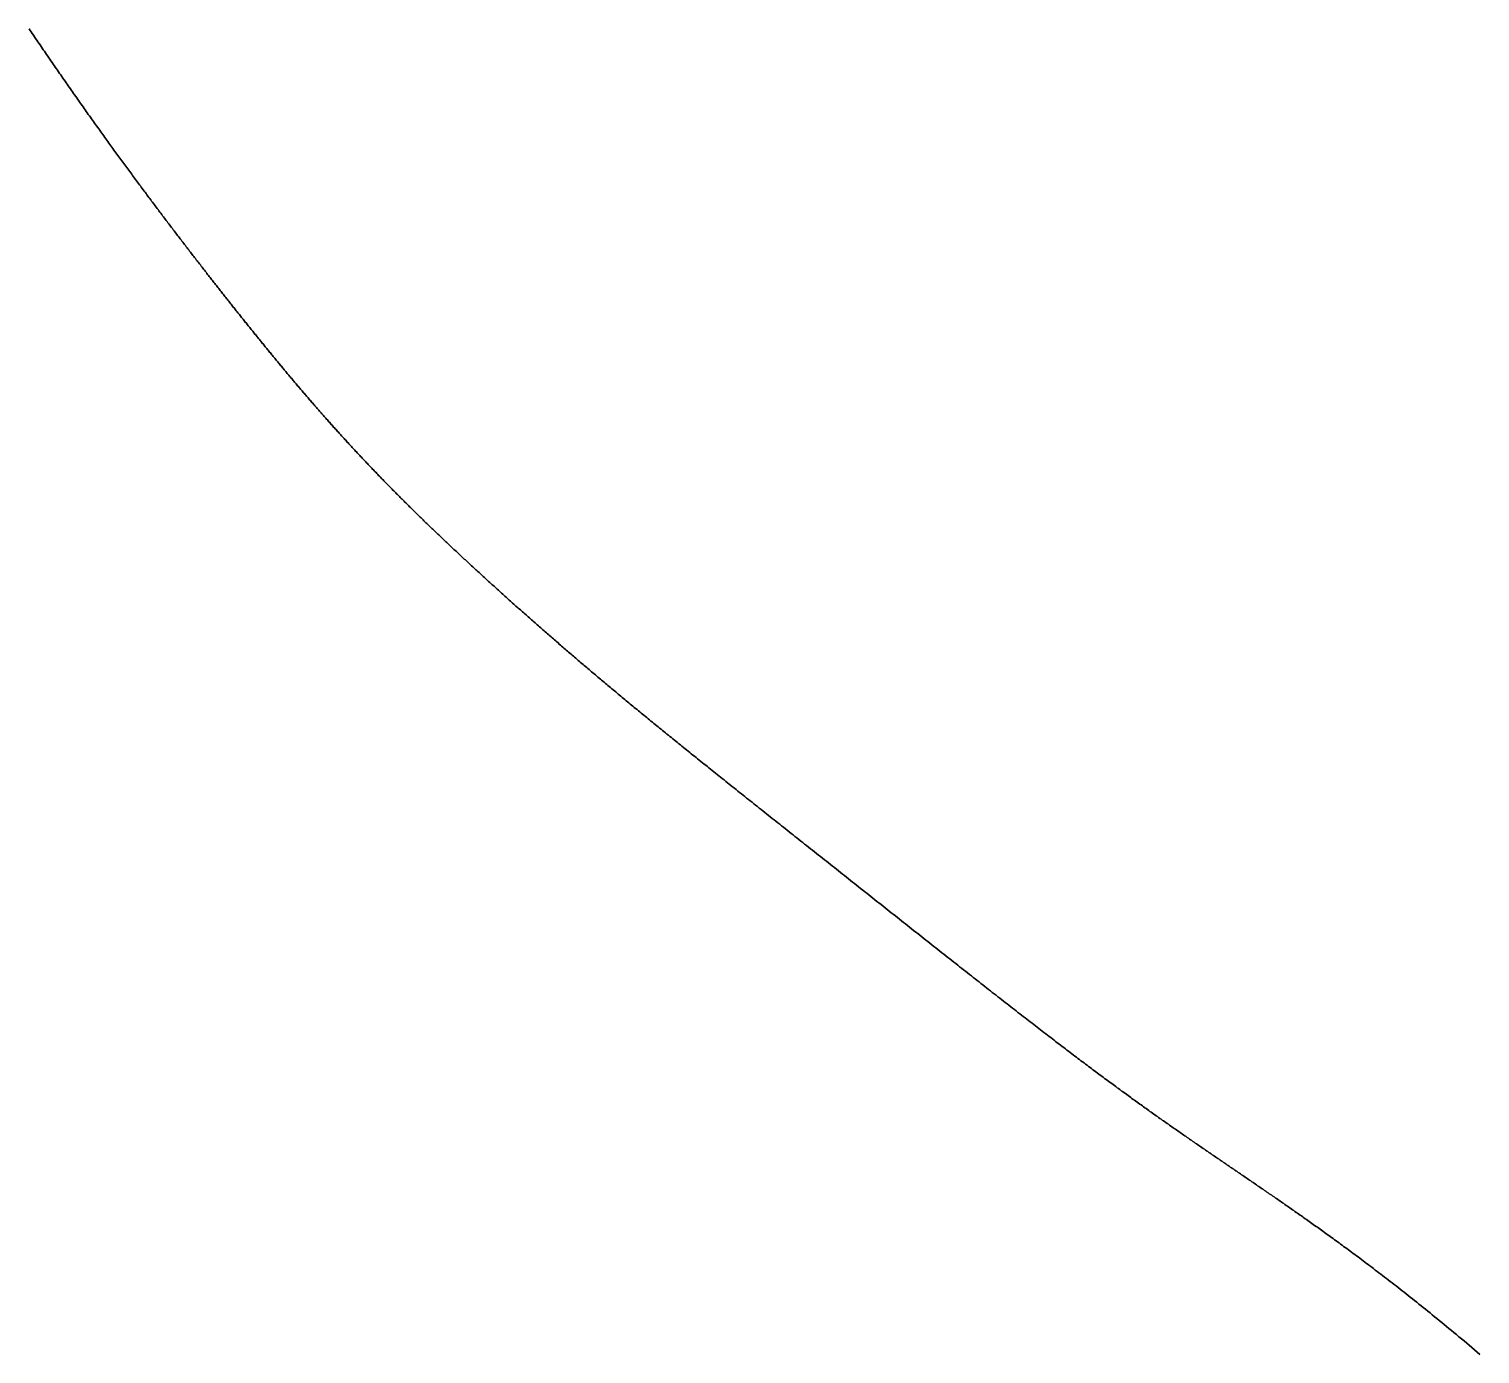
# Model space of a CAD drawing. Header units: inches. Extents: x 130170 to 284068, y 377793 to 804530.
# Drawn here: x 259874.8 to 259932.4, y 742719 to 742771.6 of the extents above; entities that cross this region are included whole.
import ezdxf

# ---------------------------------------------------------------- set-up
doc = ezdxf.new("R2010")
doc.units = ezdxf.units.IN
doc.header["$MEASUREMENT"] = 0
doc.layers.add('muni_il', color=7, linetype='Continuous')

msp = doc.modelspace()

# ---------------------------------------------------------------- linework, layer by layer
at = {"layer": 'muni_il'}
for points in [[(259932.375, 742718.992), (259932.268, 742719.083), (259932.161, 742719.173), (259932.056, 742719.262), (259931.951, 742719.351), (259931.847, 742719.438), (259931.744, 742719.524), (259931.642, 742719.609), (259931.541, 742719.693), (259931.44, 742719.776), (259931.341, 742719.859), (259931.242, 742719.94), (259931.145, 742720.021), (259931.048, 742720.1), (259930.952, 742720.179), (259930.857, 742720.257), (259930.762, 742720.334), (259930.669, 742720.41), (259930.576, 742720.485), (259930.484, 742720.56), (259930.393, 742720.633), (259930.303, 742720.706), (259930.214, 742720.778), (259930.125, 742720.849), (259930.037, 742720.92), (259929.951, 742720.989), (259929.864, 742721.058), (259929.779, 742721.126), (259929.694, 742721.193), (259929.611, 742721.259), (259929.527, 742721.325), (259929.445, 742721.39), (259929.363, 742721.454), (259929.282, 742721.518), (259929.202, 742721.581), (259929.123, 742721.643), (259929.044, 742721.704), (259928.966, 742721.765), (259928.889, 742721.825), (259928.812, 742721.885), (259928.736, 742721.943), (259928.66, 742722.001), (259928.586, 742722.059), (259928.512, 742722.116), (259928.438, 742722.172), (259928.365, 742722.228), (259928.293, 742722.283), (259928.221, 742722.338), (259928.15, 742722.392), (259928.08, 742722.445), (259928.01, 742722.498), (259927.941, 742722.55), (259927.872, 742722.602), (259927.804, 742722.654), (259927.737, 742722.704), (259927.67, 742722.755), (259927.603, 742722.804), (259927.537, 742722.854), (259927.472, 742722.902), (259927.407, 742722.951), (259927.342, 742722.999), (259927.278, 742723.046), (259927.215, 742723.093), (259927.152, 742723.14), (259927.089, 742723.186), (259927.027, 742723.232), (259926.966, 742723.277), (259926.904, 742723.322), (259926.844, 742723.366), (259926.783, 742723.41), (259926.723, 742723.454), (259926.664, 742723.498), (259926.605, 742723.541), (259926.546, 742723.583), (259926.488, 742723.626), (259926.43, 742723.668), (259926.372, 742723.709), (259926.315, 742723.751), (259926.258, 742723.792), (259926.202, 742723.832), (259926.145, 742723.873), (259926.09, 742723.913), (259926.034, 742723.953), (259925.979, 742723.992), (259925.924, 742724.031), (259925.87, 742724.07), (259925.815, 742724.109), (259925.761, 742724.147), (259925.708, 742724.185), (259925.654, 742724.223), (259925.601, 742724.261), (259925.549, 742724.298), (259925.496, 742724.336), (259925.444, 742724.373), (259925.392, 742724.409), (259925.34, 742724.446), (259925.288, 742724.482), (259925.237, 742724.518), (259925.186, 742724.554), (259925.135, 742724.59), (259925.084, 742724.625), (259925.034, 742724.661), (259924.984, 742724.696), (259924.934, 742724.731), (259924.884, 742724.765), (259924.835, 742724.8), (259924.785, 742724.835), (259924.736, 742724.869), (259924.687, 742724.903), (259924.638, 742724.937), (259924.589, 742724.971), (259924.541, 742725.004), (259924.493, 742725.038), (259924.444, 742725.071), (259924.396, 742725.104), (259924.349, 742725.138), (259924.301, 742725.171), (259924.253, 742725.204), (259924.206, 742725.236), (259924.158, 742725.269), (259924.111, 742725.302), (259924.064, 742725.334), (259924.017, 742725.366), (259923.97, 742725.398), (259923.924, 742725.431), (259923.877, 742725.463), (259923.831, 742725.495), (259923.784, 742725.526), (259923.738, 742725.558), (259923.692, 742725.59), (259923.646, 742725.621), (259923.6, 742725.653), (259923.554, 742725.684), (259923.508, 742725.716), (259923.462, 742725.747), (259923.417, 742725.778), (259923.371, 742725.81), (259923.326, 742725.841), (259923.28, 742725.872), (259923.235, 742725.903), (259923.189, 742725.934), (259923.144, 742725.965), (259923.099, 742725.996), (259923.054, 742726.026), (259923.009, 742726.057), (259922.964, 742726.088), (259922.919, 742726.119), (259922.874, 742726.149), (259922.829, 742726.18), (259922.784, 742726.211), (259922.739, 742726.241), (259922.694, 742726.272), (259922.649, 742726.302), (259922.605, 742726.333), (259922.56, 742726.363), (259922.515, 742726.394), (259922.47, 742726.424), (259922.426, 742726.455), (259922.381, 742726.485), (259922.336, 742726.516), (259922.292, 742726.546), (259922.247, 742726.577), (259922.202, 742726.607), (259922.158, 742726.638), (259922.113, 742726.668), (259922.068, 742726.699), (259922.024, 742726.729), (259921.979, 742726.76), (259921.934, 742726.79), (259921.889, 742726.821), (259921.845, 742726.851), (259921.8, 742726.882), (259921.755, 742726.913), (259921.71, 742726.943), (259921.665, 742726.974), (259921.621, 742727.004), (259921.576, 742727.035), (259921.531, 742727.066), (259921.486, 742727.097), (259921.441, 742727.128), (259921.395, 742727.159), (259921.35, 742727.19), (259921.305, 742727.221), (259921.26, 742727.252), (259921.215, 742727.283), (259921.169, 742727.314), (259921.124, 742727.345), (259921.078, 742727.376), (259921.033, 742727.408), (259920.988, 742727.439), (259920.942, 742727.471), (259920.896, 742727.502), (259920.85, 742727.534), (259920.804, 742727.566), (259920.759, 742727.597), (259920.712, 742727.629), (259920.666, 742727.661), (259920.62, 742727.693), (259920.574, 742727.725), (259920.527, 742727.757), (259920.481, 742727.79), (259920.434, 742727.822), (259920.388, 742727.854), (259920.341, 742727.887), (259920.294, 742727.92), (259920.247, 742727.952), (259920.2, 742727.985), (259920.153, 742728.018), (259920.105, 742728.051), (259920.058, 742728.084), (259920.011, 742728.118), (259919.963, 742728.151), (259919.915, 742728.185), (259919.867, 742728.218), (259919.819, 742728.252), (259919.771, 742728.286), (259919.723, 742728.32), (259919.674, 742728.354), (259919.626, 742728.389), (259919.577, 742728.423), (259919.528, 742728.458), (259919.479, 742728.493), (259919.43, 742728.527), (259919.38, 742728.562), (259919.331, 742728.598), (259919.281, 742728.633), (259919.231, 742728.668), (259919.182, 742728.704), (259919.131, 742728.74), (259919.081, 742728.776), (259919.031, 742728.812), (259918.98, 742728.848), (259918.929, 742728.885), (259918.878, 742728.921), (259918.827, 742728.958), (259918.776, 742728.995), (259918.724, 742729.032), (259918.672, 742729.07), (259918.62, 742729.107), (259918.568, 742729.145), (259918.516, 742729.183), (259918.463, 742729.221), (259918.411, 742729.259), (259918.358, 742729.298), (259918.305, 742729.336), (259918.251, 742729.375), (259918.198, 742729.414), (259918.144, 742729.453), (259918.09, 742729.493), (259918.036, 742729.533), (259917.981, 742729.572), (259917.927, 742729.613), (259917.872, 742729.653), (259917.817, 742729.693), (259917.762, 742729.734), (259917.706, 742729.775), (259917.65, 742729.816), (259917.594, 742729.858), (259917.538, 742729.899), (259917.482, 742729.941), (259917.425, 742729.983), (259917.368, 742730.025), (259917.311, 742730.068), (259917.253, 742730.111), (259917.196, 742730.154), (259917.138, 742730.197), (259917.079, 742730.24), (259917.021, 742730.284), (259916.962, 742730.328), (259916.903, 742730.372), (259916.844, 742730.416), (259916.785, 742730.461), (259916.725, 742730.506), (259916.665, 742730.551), (259916.605, 742730.596), (259916.544, 742730.642), (259916.483, 742730.688), (259916.422, 742730.734), (259916.361, 742730.78), (259916.299, 742730.827), (259916.238, 742730.874), (259916.175, 742730.921), (259916.113, 742730.968), (259916.05, 742731.016), (259915.987, 742731.064), (259915.924, 742731.112), (259915.861, 742731.16), (259915.797, 742731.209), (259915.733, 742731.258), (259915.669, 742731.307), (259915.604, 742731.356), (259915.539, 742731.406), (259915.474, 742731.456), (259915.409, 742731.506), (259915.343, 742731.556), (259915.277, 742731.607), (259915.211, 742731.658), (259915.144, 742731.709), (259915.077, 742731.76), (259915.01, 742731.812), (259914.943, 742731.864), (259914.876, 742731.916), (259914.808, 742731.968), (259914.74, 742732.021), (259914.671, 742732.074), (259914.602, 742732.127), (259914.533, 742732.18), (259914.464, 742732.234), (259914.395, 742732.288), (259914.325, 742732.342), (259914.255, 742732.396), (259914.185, 742732.451), (259914.114, 742732.505), (259914.043, 742732.56), (259913.972, 742732.616), (259913.901, 742732.671), (259913.829, 742732.727), (259913.757, 742732.783), (259913.686, 742732.839), (259913.613, 742732.895), (259913.541, 742732.952), (259913.468, 742733.009), (259913.395, 742733.066), (259913.321, 742733.123), (259913.248, 742733.181), (259913.174, 742733.238), (259913.1, 742733.296), (259913.026, 742733.354), (259912.951, 742733.413), (259912.877, 742733.471), (259912.802, 742733.53), (259912.727, 742733.589), (259912.651, 742733.648), (259912.576, 742733.707), (259912.5, 742733.766), (259912.424, 742733.826), (259912.348, 742733.886), (259912.271, 742733.946), (259912.195, 742734.006), (259912.118, 742734.067), (259912.041, 742734.127), (259911.964, 742734.188), (259911.886, 742734.249), (259911.809, 742734.309), (259911.731, 742734.371), (259911.654, 742734.432), (259911.576, 742734.493), (259911.497, 742734.555), (259911.419, 742734.617), (259911.34, 742734.679), (259911.262, 742734.74), (259911.183, 742734.803), (259911.104, 742734.865), (259911.025, 742734.927), (259910.946, 742734.99), (259910.866, 742735.052), (259910.787, 742735.115), (259910.707, 742735.178), (259910.628, 742735.241), (259910.548, 742735.304), (259910.468, 742735.367), (259910.388, 742735.43), (259910.308, 742735.493), (259910.228, 742735.557), (259910.147, 742735.62), (259910.067, 742735.684), (259909.986, 742735.747), (259909.906, 742735.811), (259909.825, 742735.875), (259909.745, 742735.938), (259909.664, 742736.002), (259909.583, 742736.066), (259909.502, 742736.13), (259909.421, 742736.194), (259909.34, 742736.258), (259909.26, 742736.322), (259909.179, 742736.386), (259909.098, 742736.45), (259909.016, 742736.514), (259908.936, 742736.578), (259908.854, 742736.642), (259908.773, 742736.707), (259908.692, 742736.771), (259908.611, 742736.835), (259908.53, 742736.899), (259908.449, 742736.963), (259908.368, 742737.027), (259908.287, 742737.091), (259908.206, 742737.155), (259908.125, 742737.219), (259908.044, 742737.283), (259907.964, 742737.348), (259907.883, 742737.411), (259907.802, 742737.475), (259907.721, 742737.539), (259907.641, 742737.603), (259907.56, 742737.667), (259907.48, 742737.731), (259907.399, 742737.794), (259907.319, 742737.858), (259907.239, 742737.921), (259907.159, 742737.985), (259907.079, 742738.048), (259906.999, 742738.112), (259906.919, 742738.175), (259906.839, 742738.238), (259906.759, 742738.301), (259906.68, 742738.364), (259906.6, 742738.427), (259906.521, 742738.49), (259906.442, 742738.553), (259906.363, 742738.615), (259906.284, 742738.678), (259906.205, 742738.74), (259906.127, 742738.802), (259906.048, 742738.865), (259905.97, 742738.927), (259905.892, 742738.989), (259905.814, 742739.05), (259905.736, 742739.112), (259905.659, 742739.174), (259905.581, 742739.235), (259905.504, 742739.296), (259905.427, 742739.357), (259905.35, 742739.418), (259905.273, 742739.479), (259905.196, 742739.54), (259905.12, 742739.601), (259905.044, 742739.661), (259904.968, 742739.721), (259904.892, 742739.782), (259904.817, 742739.841), (259904.741, 742739.901), (259904.666, 742739.961), (259904.591, 742740.021), (259904.516, 742740.08), (259904.442, 742740.139), (259904.367, 742740.198), (259904.293, 742740.257), (259904.219, 742740.316), (259904.146, 742740.374), (259904.072, 742740.433), (259903.999, 742740.491), (259903.926, 742740.549), (259903.853, 742740.606), (259903.781, 742740.664), (259903.708, 742740.722), (259903.636, 742740.779), (259903.565, 742740.836), (259903.493, 742740.893), (259903.422, 742740.95), (259903.351, 742741.006), (259903.28, 742741.063), (259903.209, 742741.119), (259903.139, 742741.175), (259903.069, 742741.231), (259902.999, 742741.286), (259902.929, 742741.342), (259902.86, 742741.397), (259902.791, 742741.452), (259902.722, 742741.507), (259902.653, 742741.562), (259902.585, 742741.617), (259902.517, 742741.671), (259902.449, 742741.725), (259902.382, 742741.779), (259902.314, 742741.833), (259902.247, 742741.887), (259902.18, 742741.94), (259902.114, 742741.993), (259902.048, 742742.046), (259901.981, 742742.099), (259901.916, 742742.152), (259901.85, 742742.204), (259901.785, 742742.257), (259901.72, 742742.309), (259901.655, 742742.361), (259901.59, 742742.413), (259901.526, 742742.464), (259901.462, 742742.516), (259901.398, 742742.567), (259901.335, 742742.618), (259901.271, 742742.669), (259901.208, 742742.72), (259901.146, 742742.77), (259901.083, 742742.82), (259901.021, 742742.871), (259900.959, 742742.921), (259900.897, 742742.97), (259900.835, 742743.02), (259900.774, 742743.069), (259900.713, 742743.119), (259900.652, 742743.168), (259900.592, 742743.217), (259900.531, 742743.266), (259900.471, 742743.314), (259900.411, 742743.363), (259900.351, 742743.411), (259900.292, 742743.459), (259900.233, 742743.507), (259900.174, 742743.555), (259900.115, 742743.603), (259900.056, 742743.65), (259899.998, 742743.698), (259899.94, 742743.745), (259899.882, 742743.792), (259899.825, 742743.839), (259899.767, 742743.886), (259899.71, 742743.932), (259899.653, 742743.979), (259899.596, 742744.025), (259899.54, 742744.072), (259899.483, 742744.118), (259899.427, 742744.164), (259899.371, 742744.209), (259899.315, 742744.255), (259899.26, 742744.3), (259899.204, 742744.346), (259899.149, 742744.391), (259899.094, 742744.436), (259899.04, 742744.481), (259898.985, 742744.526), (259898.931, 742744.571), (259898.876, 742744.615), (259898.822, 742744.66), (259898.768, 742744.704), (259898.715, 742744.749), (259898.661, 742744.793), (259898.608, 742744.837), (259898.555, 742744.881), (259898.502, 742744.925), (259898.449, 742744.969), (259898.396, 742745.012), (259898.344, 742745.056), (259898.292, 742745.099), (259898.24, 742745.142), (259898.188, 742745.186), (259898.136, 742745.229), (259898.084, 742745.272), (259898.033, 742745.315), (259897.981, 742745.357), (259897.93, 742745.4), (259897.879, 742745.443), (259897.828, 742745.486), (259897.777, 742745.528), (259897.727, 742745.57), (259897.676, 742745.613), (259897.626, 742745.655), (259897.575, 742745.697), (259897.525, 742745.739), (259897.475, 742745.781), (259897.425, 742745.823), (259897.376, 742745.865), (259897.326, 742745.907), (259897.277, 742745.949), (259897.227, 742745.99), (259897.178, 742746.032), (259897.129, 742746.073), (259897.08, 742746.115), (259897.031, 742746.156), (259896.982, 742746.197), (259896.934, 742746.239), (259896.885, 742746.28), (259896.837, 742746.321), (259896.789, 742746.362), (259896.74, 742746.403), (259896.692, 742746.444), (259896.644, 742746.485), (259896.596, 742746.526), (259896.548, 742746.567), (259896.501, 742746.607), (259896.453, 742746.648), (259896.406, 742746.689), (259896.358, 742746.729), (259896.311, 742746.77), (259896.264, 742746.811), (259896.217, 742746.851), (259896.169, 742746.892), (259896.123, 742746.932), (259896.076, 742746.972), (259896.029, 742747.013), (259895.982, 742747.053), (259895.935, 742747.093), (259895.889, 742747.133), (259895.842, 742747.174), (259895.796, 742747.214), (259895.75, 742747.254), (259895.703, 742747.294), (259895.657, 742747.334), (259895.611, 742747.374), (259895.565, 742747.414), (259895.519, 742747.454), (259895.473, 742747.494), (259895.427, 742747.534), (259895.382, 742747.574), (259895.336, 742747.614), (259895.29, 742747.653), (259895.245, 742747.693), (259895.199, 742747.733), (259895.154, 742747.773), (259895.109, 742747.812), (259895.063, 742747.852), (259895.018, 742747.892), (259894.973, 742747.932), (259894.928, 742747.971), (259894.883, 742748.011), (259894.838, 742748.05), (259894.793, 742748.09), (259894.748, 742748.129), (259894.703, 742748.169), (259894.658, 742748.208), (259894.614, 742748.248), (259894.569, 742748.287), (259894.525, 742748.327), (259894.48, 742748.366), (259894.435, 742748.406), (259894.391, 742748.445), (259894.347, 742748.484), (259894.303, 742748.524), (259894.258, 742748.563), (259894.214, 742748.602), (259894.17, 742748.642), (259894.126, 742748.681), (259894.082, 742748.72), (259894.038, 742748.759), (259893.994, 742748.799), (259893.95, 742748.838), (259893.906, 742748.877), (259893.863, 742748.916), (259893.819, 742748.955), (259893.775, 742748.995), (259893.732, 742749.034), (259893.688, 742749.073), (259893.645, 742749.112), (259893.601, 742749.151), (259893.558, 742749.19), (259893.515, 742749.229), (259893.472, 742749.268), (259893.428, 742749.307), (259893.385, 742749.346), (259893.342, 742749.385), (259893.299, 742749.424), (259893.256, 742749.463), (259893.213, 742749.502), (259893.17, 742749.541), (259893.128, 742749.58), (259893.085, 742749.619), (259893.042, 742749.657), (259892.999, 742749.696), (259892.957, 742749.735), (259892.914, 742749.774), (259892.872, 742749.813), (259892.829, 742749.851), (259892.787, 742749.89), (259892.745, 742749.929), (259892.703, 742749.968), (259892.661, 742750.006), (259892.618, 742750.045), (259892.576, 742750.084), (259892.534, 742750.122), (259892.492, 742750.161), (259892.451, 742750.2), (259892.409, 742750.238), (259892.367, 742750.277), (259892.325, 742750.315), (259892.284, 742750.354), (259892.242, 742750.392), (259892.201, 742750.431), (259892.159, 742750.469), (259892.118, 742750.507), (259892.076, 742750.546), (259892.035, 742750.584), (259891.994, 742750.623), (259891.953, 742750.661), (259891.912, 742750.699), (259891.871, 742750.738), (259891.83, 742750.776), (259891.789, 742750.814), (259891.748, 742750.852), (259891.707, 742750.891), (259891.667, 742750.929), (259891.626, 742750.967), (259891.585, 742751.005), (259891.545, 742751.043), (259891.505, 742751.081), (259891.464, 742751.119), (259891.424, 742751.157), (259891.384, 742751.195), (259891.344, 742751.233), (259891.304, 742751.271), (259891.264, 742751.309), (259891.224, 742751.347), (259891.184, 742751.385), (259891.144, 742751.423), (259891.104, 742751.461), (259891.065, 742751.499), (259891.025, 742751.536), (259890.985, 742751.574), (259890.946, 742751.612), (259890.906, 742751.65), (259890.867, 742751.687), (259890.828, 742751.725), (259890.789, 742751.763), (259890.75, 742751.8), (259890.711, 742751.838), (259890.672, 742751.875), (259890.633, 742751.913), (259890.594, 742751.951), (259890.555, 742751.988), (259890.517, 742752.025), (259890.478, 742752.063), (259890.44, 742752.1), (259890.401, 742752.138), (259890.363, 742752.175), (259890.325, 742752.212), (259890.286, 742752.25), (259890.248, 742752.287), (259890.21, 742752.324), (259890.172, 742752.361), (259890.134, 742752.399), (259890.096, 742752.436), (259890.059, 742752.473), (259890.021, 742752.51), (259889.983, 742752.547), (259889.946, 742752.584), (259889.908, 742752.621), (259889.871, 742752.658), (259889.834, 742752.695), (259889.796, 742752.732), (259889.759, 742752.769), (259889.722, 742752.806), (259889.685, 742752.843), (259889.648, 742752.879), (259889.611, 742752.916), (259889.575, 742752.953), (259889.538, 742752.99), (259889.501, 742753.027), (259889.465, 742753.063), (259889.428, 742753.1), (259889.392, 742753.137), (259889.355, 742753.173), (259889.319, 742753.21), (259889.283, 742753.246), (259889.247, 742753.283), (259889.211, 742753.319), (259889.175, 742753.356), (259889.139, 742753.392), (259889.103, 742753.429), (259889.068, 742753.465), (259889.032, 742753.502), (259888.996, 742753.538), (259888.961, 742753.574), (259888.925, 742753.611), (259888.89, 742753.647), (259888.855, 742753.683), (259888.82, 742753.719), (259888.784, 742753.756), (259888.749, 742753.792), (259888.714, 742753.828), (259888.679, 742753.864), (259888.645, 742753.9), (259888.61, 742753.936), (259888.575, 742753.972), (259888.54, 742754.008), (259888.506, 742754.044), (259888.471, 742754.08), (259888.437, 742754.116), (259888.402, 742754.152), (259888.368, 742754.188), (259888.334, 742754.224), (259888.3, 742754.26), (259888.266, 742754.296), (259888.232, 742754.331), (259888.198, 742754.367), (259888.164, 742754.403), (259888.13, 742754.439), (259888.096, 742754.475), (259888.063, 742754.51), (259888.029, 742754.546), (259887.996, 742754.582), (259887.962, 742754.617), (259887.929, 742754.653), (259887.895, 742754.689), (259887.862, 742754.724), (259887.829, 742754.76), (259887.796, 742754.795), (259887.763, 742754.831), (259887.73, 742754.866), (259887.697, 742754.902), (259887.664, 742754.937), (259887.631, 742754.973), (259887.598, 742755.008), (259887.566, 742755.044), (259887.533, 742755.079), (259887.501, 742755.114), (259887.468, 742755.15), (259887.436, 742755.185), (259887.403, 742755.22), (259887.371, 742755.256), (259887.338, 742755.291), (259887.306, 742755.326), (259887.274, 742755.361), (259887.242, 742755.397), (259887.21, 742755.432), (259887.178, 742755.467), (259887.146, 742755.502), (259887.114, 742755.537), (259887.082, 742755.573), (259887.051, 742755.608), (259887.019, 742755.643), (259886.987, 742755.678), (259886.956, 742755.713), (259886.924, 742755.748), (259886.893, 742755.783), (259886.861, 742755.818), (259886.83, 742755.853), (259886.799, 742755.888), (259886.767, 742755.924), (259886.736, 742755.959), (259886.705, 742755.994), (259886.674, 742756.029), (259886.643, 742756.063), (259886.612, 742756.099), (259886.581, 742756.134), (259886.55, 742756.168), (259886.519, 742756.203), (259886.488, 742756.238), (259886.457, 742756.273), (259886.427, 742756.308), (259886.396, 742756.343), (259886.365, 742756.378), (259886.335, 742756.413), (259886.304, 742756.448), (259886.274, 742756.483), (259886.243, 742756.518), (259886.213, 742756.552), (259886.182, 742756.587), (259886.152, 742756.622), (259886.122, 742756.657), (259886.091, 742756.692), (259886.061, 742756.727), (259886.031, 742756.761), (259886.001, 742756.796), (259885.971, 742756.831), (259885.941, 742756.866), (259885.911, 742756.901), (259885.881, 742756.936), (259885.851, 742756.971), (259885.821, 742757.005), (259885.791, 742757.04), (259885.761, 742757.075), (259885.731, 742757.11), (259885.701, 742757.145), (259885.671, 742757.179), (259885.642, 742757.214), (259885.612, 742757.249), (259885.582, 742757.284), (259885.553, 742757.319), (259885.523, 742757.354), (259885.493, 742757.388), (259885.464, 742757.423), (259885.434, 742757.458), (259885.405, 742757.493), (259885.375, 742757.528), (259885.346, 742757.563), (259885.316, 742757.598), (259885.287, 742757.633), (259885.257, 742757.667), (259885.228, 742757.702), (259885.199, 742757.737), (259885.169, 742757.772), (259885.14, 742757.807), (259885.111, 742757.842), (259885.081, 742757.877), (259885.052, 742757.912), (259885.023, 742757.947), (259884.994, 742757.982), (259884.965, 742758.017), (259884.935, 742758.052), (259884.906, 742758.087), (259884.877, 742758.122), (259884.848, 742758.157), (259884.819, 742758.192), (259884.789, 742758.227), (259884.76, 742758.262), (259884.731, 742758.297), (259884.702, 742758.333), (259884.673, 742758.368), (259884.644, 742758.403), (259884.615, 742758.438), (259884.586, 742758.473), (259884.557, 742758.509), (259884.527, 742758.544), (259884.498, 742758.579), (259884.469, 742758.615), (259884.44, 742758.65), (259884.411, 742758.685), (259884.382, 742758.721), (259884.353, 742758.756), (259884.324, 742758.792), (259884.295, 742758.827), (259884.266, 742758.863), (259884.237, 742758.898), (259884.208, 742758.934), (259884.179, 742758.969), (259884.15, 742759.005), (259884.121, 742759.041), (259884.091, 742759.077), (259884.062, 742759.112), (259884.033, 742759.148), (259884.004, 742759.184), (259883.975, 742759.22), (259883.946, 742759.256), (259883.917, 742759.292), (259883.888, 742759.328), (259883.858, 742759.364), (259883.829, 742759.4), (259883.8, 742759.436), (259883.771, 742759.472), (259883.741, 742759.508), (259883.712, 742759.544), (259883.683, 742759.581), (259883.654, 742759.617), (259883.624, 742759.654), (259883.595, 742759.69), (259883.565, 742759.726), (259883.536, 742759.763), (259883.507, 742759.8), (259883.477, 742759.836), (259883.448, 742759.873), (259883.418, 742759.91), (259883.389, 742759.946), (259883.359, 742759.983), (259883.33, 742760.02), (259883.3, 742760.057), (259883.271, 742760.094), (259883.241, 742760.132), (259883.211, 742760.169), (259883.182, 742760.206), (259883.152, 742760.243), (259883.122, 742760.281), (259883.092, 742760.318), (259883.062, 742760.355), (259883.032, 742760.393), (259883.003, 742760.431), (259882.973, 742760.468), (259882.942, 742760.506), (259882.913, 742760.544), (259882.882, 742760.582), (259882.852, 742760.62), (259882.822, 742760.658), (259882.792, 742760.696), (259882.762, 742760.734), (259882.731, 742760.773), (259882.701, 742760.811), (259882.671, 742760.849), (259882.64, 742760.888), (259882.61, 742760.927), (259882.579, 742760.965), (259882.549, 742761.004), (259882.518, 742761.043), (259882.487, 742761.082), (259882.457, 742761.121), (259882.426, 742761.16), (259882.395, 742761.199), (259882.364, 742761.239), (259882.333, 742761.278), (259882.302, 742761.317), (259882.271, 742761.357), (259882.24, 742761.397), (259882.209, 742761.436), (259882.178, 742761.476), (259882.146, 742761.516), (259882.115, 742761.556), (259882.084, 742761.596), (259882.052, 742761.637), (259882.021, 742761.677), (259881.989, 742761.717), (259881.957, 742761.758), (259881.926, 742761.799), (259881.894, 742761.839), (259881.862, 742761.88), (259881.83, 742761.921), (259881.798, 742761.962), (259881.766, 742762.003), (259881.734, 742762.045), (259881.702, 742762.086), (259881.67, 742762.127), (259881.637, 742762.169), (259881.605, 742762.211), (259881.573, 742762.253), (259881.54, 742762.295), (259881.508, 742762.337), (259881.475, 742762.379), (259881.442, 742762.421), (259881.409, 742762.464), (259881.377, 742762.506), (259881.344, 742762.549), (259881.311, 742762.591), (259881.278, 742762.634), (259881.244, 742762.677), (259881.211, 742762.72), (259881.178, 742762.764), (259881.144, 742762.807), (259881.111, 742762.851), (259881.077, 742762.894), (259881.044, 742762.938), (259881.01, 742762.982), (259880.976, 742763.026), (259880.943, 742763.07), (259880.909, 742763.114), (259880.875, 742763.158), (259880.841, 742763.203), (259880.807, 742763.248), (259880.772, 742763.292), (259880.738, 742763.337), (259880.703, 742763.382), (259880.669, 742763.427), (259880.635, 742763.473), (259880.6, 742763.518), (259880.565, 742763.564), (259880.53, 742763.609), (259880.496, 742763.655), (259880.461, 742763.701), (259880.426, 742763.747), (259880.391, 742763.793), (259880.355, 742763.84), (259880.32, 742763.886), (259880.285, 742763.933), (259880.249, 742763.98), (259880.214, 742764.027), (259880.178, 742764.074), (259880.142, 742764.121), (259880.107, 742764.168), (259880.071, 742764.216), (259880.035, 742764.263), (259879.999, 742764.311), (259879.963, 742764.359), (259879.927, 742764.407), (259879.89, 742764.455), (259879.854, 742764.503), (259879.818, 742764.552), (259879.781, 742764.6), (259879.745, 742764.649), (259879.708, 742764.698), (259879.671, 742764.747), (259879.634, 742764.796), (259879.597, 742764.846), (259879.56, 742764.895), (259879.523, 742764.945), (259879.486, 742764.994), (259879.449, 742765.044), (259879.412, 742765.094), (259879.374, 742765.145), (259879.337, 742765.195), (259879.299, 742765.245), (259879.262, 742765.296), (259879.224, 742765.347), (259879.186, 742765.398), (259879.148, 742765.449), (259879.11, 742765.5), (259879.072, 742765.551), (259879.034, 742765.603), (259878.996, 742765.655), (259878.957, 742765.706), (259878.919, 742765.758), (259878.881, 742765.81), (259878.842, 742765.863), (259878.804, 742765.915), (259878.765, 742765.968), (259878.726, 742766.02), (259878.688, 742766.073), (259878.649, 742766.126), (259878.61, 742766.179), (259878.571, 742766.233), (259878.532, 742766.286), (259878.492, 742766.34), (259878.453, 742766.393), (259878.414, 742766.447), (259878.374, 742766.501), (259878.335, 742766.555), (259878.295, 742766.61), (259878.256, 742766.664), (259878.216, 742766.719), (259878.176, 742766.773), (259878.136, 742766.828), (259878.096, 742766.883), (259878.056, 742766.938), (259878.016, 742766.994), (259877.976, 742767.049), (259877.936, 742767.105), (259877.896, 742767.16), (259877.856, 742767.216), (259877.815, 742767.272), (259877.775, 742767.329), (259877.734, 742767.385), (259877.694, 742767.441), (259877.653, 742767.498), (259877.612, 742767.555), (259877.571, 742767.612), (259877.531, 742767.669), (259877.49, 742767.726), (259877.449, 742767.783), (259877.407, 742767.84), (259877.366, 742767.898), (259877.325, 742767.956), (259877.284, 742768.014), (259877.243, 742768.072), (259877.201, 742768.13), (259877.16, 742768.188), (259877.119, 742768.246), (259877.077, 742768.305), (259877.036, 742768.363), (259876.994, 742768.422), (259876.952, 742768.481), (259876.91, 742768.54), (259876.869, 742768.6), (259876.827, 742768.659), (259876.785, 742768.718), (259876.743, 742768.778), (259876.701, 742768.838), (259876.659, 742768.898), (259876.617, 742768.958), (259876.574, 742769.018), (259876.532, 742769.078), (259876.49, 742769.138), (259876.448, 742769.199), (259876.405, 742769.26), (259876.363, 742769.32), (259876.32, 742769.381), (259876.278, 742769.442), (259876.235, 742769.503), (259876.192, 742769.565), (259876.15, 742769.626), (259876.107, 742769.688), (259876.064, 742769.749), (259876.022, 742769.811), (259875.979, 742769.873), (259875.936, 742769.935), (259875.893, 742769.997), (259875.85, 742770.059), (259875.807, 742770.122), (259875.764, 742770.184), (259875.721, 742770.247), (259875.678, 742770.309), (259875.634, 742770.372), (259875.591, 742770.435), (259875.548, 742770.498), (259875.504, 742770.561), (259875.461, 742770.624), (259875.418, 742770.688), (259875.374, 742770.751), (259875.331, 742770.815), (259875.287, 742770.879), (259875.244, 742770.942), (259875.2, 742771.006), (259875.157, 742771.07), (259875.113, 742771.134), (259875.069, 742771.198), (259875.026, 742771.263), (259874.982, 742771.327), (259874.938, 742771.392), (259874.895, 742771.456), (259874.851, 742771.521), (259874.807, 742771.586)], [(259874.807, 742771.586), (259874.851, 742771.521), (259874.895, 742771.456), (259874.938, 742771.392), (259874.982, 742771.327), (259875.026, 742771.263), (259875.069, 742771.198), (259875.113, 742771.134), (259875.157, 742771.07), (259875.2, 742771.006), (259875.244, 742770.942), (259875.287, 742770.879), (259875.331, 742770.815), (259875.374, 742770.751), (259875.418, 742770.688), (259875.461, 742770.624), (259875.504, 742770.561), (259875.548, 742770.498), (259875.591, 742770.435), (259875.634, 742770.372), (259875.678, 742770.309), (259875.721, 742770.247), (259875.764, 742770.184), (259875.807, 742770.122), (259875.85, 742770.059), (259875.893, 742769.997), (259875.936, 742769.935), (259875.979, 742769.873), (259876.022, 742769.811), (259876.064, 742769.749), (259876.107, 742769.688), (259876.15, 742769.626), (259876.192, 742769.565), (259876.235, 742769.503), (259876.278, 742769.442), (259876.32, 742769.381), (259876.363, 742769.32), (259876.405, 742769.26), (259876.448, 742769.199), (259876.49, 742769.138), (259876.532, 742769.078), (259876.574, 742769.018), (259876.617, 742768.958), (259876.659, 742768.898), (259876.701, 742768.838), (259876.743, 742768.778), (259876.785, 742768.718), (259876.827, 742768.659), (259876.869, 742768.6), (259876.91, 742768.54), (259876.952, 742768.481), (259876.994, 742768.422), (259877.036, 742768.363), (259877.077, 742768.305), (259877.119, 742768.246), (259877.16, 742768.188), (259877.201, 742768.13), (259877.243, 742768.072), (259877.284, 742768.014), (259877.325, 742767.956), (259877.366, 742767.898), (259877.407, 742767.84), (259877.449, 742767.783), (259877.49, 742767.726), (259877.531, 742767.669), (259877.571, 742767.612), (259877.612, 742767.555), (259877.653, 742767.498), (259877.694, 742767.441), (259877.734, 742767.385), (259877.775, 742767.329), (259877.815, 742767.272), (259877.856, 742767.216), (259877.896, 742767.16), (259877.936, 742767.105), (259877.976, 742767.049), (259878.016, 742766.994), (259878.056, 742766.938), (259878.096, 742766.883), (259878.136, 742766.828), (259878.176, 742766.773), (259878.216, 742766.719), (259878.256, 742766.664), (259878.295, 742766.61), (259878.335, 742766.555), (259878.374, 742766.501), (259878.414, 742766.447), (259878.453, 742766.393), (259878.492, 742766.34), (259878.532, 742766.286), (259878.571, 742766.233), (259878.61, 742766.179), (259878.649, 742766.126), (259878.688, 742766.073), (259878.726, 742766.02), (259878.765, 742765.968), (259878.804, 742765.915), (259878.842, 742765.863), (259878.881, 742765.81), (259878.919, 742765.758), (259878.957, 742765.706), (259878.996, 742765.655), (259879.034, 742765.603), (259879.072, 742765.551), (259879.11, 742765.5), (259879.148, 742765.449), (259879.186, 742765.398), (259879.224, 742765.347), (259879.262, 742765.296), (259879.299, 742765.245), (259879.337, 742765.195), (259879.374, 742765.145), (259879.412, 742765.094), (259879.449, 742765.044), (259879.486, 742764.994), (259879.523, 742764.945), (259879.56, 742764.895), (259879.597, 742764.846), (259879.634, 742764.796), (259879.671, 742764.747), (259879.708, 742764.698), (259879.745, 742764.649), (259879.781, 742764.6), (259879.818, 742764.552), (259879.854, 742764.503), (259879.89, 742764.455), (259879.927, 742764.407), (259879.963, 742764.359), (259879.999, 742764.311), (259880.035, 742764.263), (259880.071, 742764.216), (259880.107, 742764.168), (259880.142, 742764.121), (259880.178, 742764.074), (259880.214, 742764.027), (259880.249, 742763.98), (259880.285, 742763.933), (259880.32, 742763.886), (259880.355, 742763.84), (259880.391, 742763.793), (259880.426, 742763.747), (259880.461, 742763.701), (259880.496, 742763.655), (259880.53, 742763.609), (259880.565, 742763.564), (259880.6, 742763.518), (259880.635, 742763.473), (259880.669, 742763.427), (259880.703, 742763.382), (259880.738, 742763.337), (259880.772, 742763.292), (259880.807, 742763.248), (259880.841, 742763.203), (259880.875, 742763.158), (259880.909, 742763.114), (259880.943, 742763.07), (259880.976, 742763.026), (259881.01, 742762.982), (259881.044, 742762.938), (259881.077, 742762.894), (259881.111, 742762.851), (259881.144, 742762.807), (259881.178, 742762.764), (259881.211, 742762.72), (259881.244, 742762.677), (259881.278, 742762.634), (259881.311, 742762.591), (259881.344, 742762.549), (259881.377, 742762.506), (259881.409, 742762.464), (259881.442, 742762.421), (259881.475, 742762.379), (259881.508, 742762.337), (259881.54, 742762.295), (259881.573, 742762.253), (259881.605, 742762.211), (259881.637, 742762.169), (259881.67, 742762.127), (259881.702, 742762.086), (259881.734, 742762.045), (259881.766, 742762.003), (259881.798, 742761.962), (259881.83, 742761.921), (259881.862, 742761.88), (259881.894, 742761.839), (259881.926, 742761.799), (259881.957, 742761.758), (259881.989, 742761.717), (259882.021, 742761.677), (259882.052, 742761.637), (259882.084, 742761.596), (259882.115, 742761.556), (259882.146, 742761.516), (259882.178, 742761.476), (259882.209, 742761.436), (259882.24, 742761.397), (259882.271, 742761.357), (259882.302, 742761.317), (259882.333, 742761.278), (259882.364, 742761.239), (259882.395, 742761.199), (259882.426, 742761.16), (259882.457, 742761.121), (259882.487, 742761.082), (259882.518, 742761.043), (259882.549, 742761.004), (259882.579, 742760.965), (259882.61, 742760.927), (259882.64, 742760.888), (259882.671, 742760.849), (259882.701, 742760.811), (259882.731, 742760.773), (259882.762, 742760.734), (259882.792, 742760.696), (259882.822, 742760.658), (259882.852, 742760.62), (259882.882, 742760.582), (259882.913, 742760.544), (259882.942, 742760.506), (259882.973, 742760.468), (259883.003, 742760.431), (259883.032, 742760.393), (259883.062, 742760.355), (259883.092, 742760.318), (259883.122, 742760.281), (259883.152, 742760.243), (259883.182, 742760.206), (259883.211, 742760.169), (259883.241, 742760.132), (259883.271, 742760.094), (259883.3, 742760.057), (259883.33, 742760.02), (259883.359, 742759.983), (259883.389, 742759.946), (259883.418, 742759.91), (259883.448, 742759.873), (259883.477, 742759.836), (259883.507, 742759.8), (259883.536, 742759.763), (259883.565, 742759.726), (259883.595, 742759.69), (259883.624, 742759.654), (259883.654, 742759.617), (259883.683, 742759.581), (259883.712, 742759.544), (259883.741, 742759.508), (259883.771, 742759.472), (259883.8, 742759.436), (259883.829, 742759.4), (259883.858, 742759.364), (259883.888, 742759.328), (259883.917, 742759.292), (259883.946, 742759.256), (259883.975, 742759.22), (259884.004, 742759.184), (259884.033, 742759.148), (259884.062, 742759.112), (259884.091, 742759.077), (259884.121, 742759.041), (259884.15, 742759.005), (259884.179, 742758.969), (259884.208, 742758.934), (259884.237, 742758.898), (259884.266, 742758.863), (259884.295, 742758.827), (259884.324, 742758.792), (259884.353, 742758.756), (259884.382, 742758.721), (259884.411, 742758.685), (259884.44, 742758.65), (259884.469, 742758.615), (259884.498, 742758.579), (259884.527, 742758.544), (259884.557, 742758.509), (259884.586, 742758.473), (259884.615, 742758.438), (259884.644, 742758.403), (259884.673, 742758.368), (259884.702, 742758.333), (259884.731, 742758.297), (259884.76, 742758.262), (259884.789, 742758.227), (259884.819, 742758.192), (259884.848, 742758.157), (259884.877, 742758.122), (259884.906, 742758.087), (259884.935, 742758.052), (259884.965, 742758.017), (259884.994, 742757.982), (259885.023, 742757.947), (259885.052, 742757.912), (259885.081, 742757.877), (259885.111, 742757.842), (259885.14, 742757.807), (259885.169, 742757.772), (259885.199, 742757.737), (259885.228, 742757.702), (259885.257, 742757.667), (259885.287, 742757.633), (259885.316, 742757.598), (259885.346, 742757.563), (259885.375, 742757.528), (259885.405, 742757.493), (259885.434, 742757.458), (259885.464, 742757.423), (259885.493, 742757.388), (259885.523, 742757.354), (259885.553, 742757.319), (259885.582, 742757.284), (259885.612, 742757.249), (259885.642, 742757.214), (259885.671, 742757.179), (259885.701, 742757.145), (259885.731, 742757.11), (259885.761, 742757.075), (259885.791, 742757.04), (259885.821, 742757.005), (259885.851, 742756.971), (259885.881, 742756.936), (259885.911, 742756.901), (259885.941, 742756.866), (259885.971, 742756.831), (259886.001, 742756.796), (259886.031, 742756.761), (259886.061, 742756.727), (259886.091, 742756.692), (259886.122, 742756.657), (259886.152, 742756.622), (259886.182, 742756.587), (259886.213, 742756.552), (259886.243, 742756.518), (259886.274, 742756.483), (259886.304, 742756.448), (259886.335, 742756.413), (259886.365, 742756.378), (259886.396, 742756.343), (259886.427, 742756.308), (259886.457, 742756.273), (259886.488, 742756.238), (259886.519, 742756.203), (259886.55, 742756.168), (259886.581, 742756.134), (259886.612, 742756.099), (259886.643, 742756.063), (259886.674, 742756.029), (259886.705, 742755.994), (259886.736, 742755.959), (259886.767, 742755.924), (259886.799, 742755.888), (259886.83, 742755.853), (259886.861, 742755.818), (259886.893, 742755.783), (259886.924, 742755.748), (259886.956, 742755.713), (259886.987, 742755.678), (259887.019, 742755.643), (259887.051, 742755.608), (259887.082, 742755.573), (259887.114, 742755.537), (259887.146, 742755.502), (259887.178, 742755.467), (259887.21, 742755.432), (259887.242, 742755.397), (259887.274, 742755.361), (259887.306, 742755.326), (259887.338, 742755.291), (259887.371, 742755.256), (259887.403, 742755.22), (259887.436, 742755.185), (259887.468, 742755.15), (259887.501, 742755.114), (259887.533, 742755.079), (259887.566, 742755.044), (259887.598, 742755.008), (259887.631, 742754.973), (259887.664, 742754.937), (259887.697, 742754.902), (259887.73, 742754.866), (259887.763, 742754.831), (259887.796, 742754.795), (259887.829, 742754.76), (259887.862, 742754.724), (259887.895, 742754.689), (259887.929, 742754.653), (259887.962, 742754.617), (259887.996, 742754.582), (259888.029, 742754.546), (259888.063, 742754.51), (259888.096, 742754.475), (259888.13, 742754.439), (259888.164, 742754.403), (259888.198, 742754.367), (259888.232, 742754.331), (259888.266, 742754.296), (259888.3, 742754.26), (259888.334, 742754.224), (259888.368, 742754.188), (259888.402, 742754.152), (259888.437, 742754.116), (259888.471, 742754.08), (259888.506, 742754.044), (259888.54, 742754.008), (259888.575, 742753.972), (259888.61, 742753.936), (259888.645, 742753.9), (259888.679, 742753.864), (259888.714, 742753.828), (259888.749, 742753.792), (259888.784, 742753.756), (259888.82, 742753.719), (259888.855, 742753.683), (259888.89, 742753.647), (259888.925, 742753.611), (259888.961, 742753.574), (259888.996, 742753.538), (259889.032, 742753.502), (259889.068, 742753.465), (259889.103, 742753.429), (259889.139, 742753.392), (259889.175, 742753.356), (259889.211, 742753.319), (259889.247, 742753.283), (259889.283, 742753.246), (259889.319, 742753.21), (259889.355, 742753.173), (259889.392, 742753.137), (259889.428, 742753.1), (259889.465, 742753.063), (259889.501, 742753.027), (259889.538, 742752.99), (259889.575, 742752.953), (259889.611, 742752.916), (259889.648, 742752.879), (259889.685, 742752.843), (259889.722, 742752.806), (259889.759, 742752.769), (259889.796, 742752.732), (259889.834, 742752.695), (259889.871, 742752.658), (259889.908, 742752.621), (259889.946, 742752.584), (259889.983, 742752.547), (259890.021, 742752.51), (259890.059, 742752.473), (259890.096, 742752.436), (259890.134, 742752.399), (259890.172, 742752.361), (259890.21, 742752.324), (259890.248, 742752.287), (259890.286, 742752.25), (259890.325, 742752.212), (259890.363, 742752.175), (259890.401, 742752.138), (259890.44, 742752.1), (259890.478, 742752.063), (259890.517, 742752.025), (259890.555, 742751.988), (259890.594, 742751.951), (259890.633, 742751.913), (259890.672, 742751.875), (259890.711, 742751.838), (259890.75, 742751.8), (259890.789, 742751.763), (259890.828, 742751.725), (259890.867, 742751.687), (259890.906, 742751.65), (259890.946, 742751.612), (259890.985, 742751.574), (259891.025, 742751.536), (259891.065, 742751.499), (259891.104, 742751.461), (259891.144, 742751.423), (259891.184, 742751.385), (259891.224, 742751.347), (259891.264, 742751.309), (259891.304, 742751.271), (259891.344, 742751.233), (259891.384, 742751.195), (259891.424, 742751.157), (259891.464, 742751.119), (259891.505, 742751.081), (259891.545, 742751.043), (259891.585, 742751.005), (259891.626, 742750.967), (259891.667, 742750.929), (259891.707, 742750.891), (259891.748, 742750.852), (259891.789, 742750.814), (259891.83, 742750.776), (259891.871, 742750.738), (259891.912, 742750.699), (259891.953, 742750.661), (259891.994, 742750.623), (259892.035, 742750.584), (259892.076, 742750.546), (259892.118, 742750.507), (259892.159, 742750.469), (259892.201, 742750.431), (259892.242, 742750.392), (259892.284, 742750.354), (259892.325, 742750.315), (259892.367, 742750.277), (259892.409, 742750.238), (259892.451, 742750.2), (259892.492, 742750.161), (259892.534, 742750.122), (259892.576, 742750.084), (259892.618, 742750.045), (259892.661, 742750.006), (259892.703, 742749.968), (259892.745, 742749.929), (259892.787, 742749.89), (259892.829, 742749.851), (259892.872, 742749.813), (259892.914, 742749.774), (259892.957, 742749.735), (259892.999, 742749.696), (259893.042, 742749.657), (259893.085, 742749.619), (259893.128, 742749.58), (259893.17, 742749.541), (259893.213, 742749.502), (259893.256, 742749.463), (259893.299, 742749.424), (259893.342, 742749.385), (259893.385, 742749.346), (259893.428, 742749.307), (259893.472, 742749.268), (259893.515, 742749.229), (259893.558, 742749.19), (259893.601, 742749.151), (259893.645, 742749.112), (259893.688, 742749.073), (259893.732, 742749.034), (259893.775, 742748.995), (259893.819, 742748.955), (259893.863, 742748.916), (259893.906, 742748.877), (259893.95, 742748.838), (259893.994, 742748.799), (259894.038, 742748.759), (259894.082, 742748.72), (259894.126, 742748.681), (259894.17, 742748.642), (259894.214, 742748.602), (259894.258, 742748.563), (259894.303, 742748.524), (259894.347, 742748.484), (259894.391, 742748.445), (259894.435, 742748.406), (259894.48, 742748.366), (259894.525, 742748.327), (259894.569, 742748.287), (259894.614, 742748.248), (259894.658, 742748.208), (259894.703, 742748.169), (259894.748, 742748.129), (259894.793, 742748.09), (259894.838, 742748.05), (259894.883, 742748.011), (259894.928, 742747.971), (259894.973, 742747.932), (259895.018, 742747.892), (259895.063, 742747.852), (259895.109, 742747.812), (259895.154, 742747.773), (259895.199, 742747.733), (259895.245, 742747.693), (259895.29, 742747.653), (259895.336, 742747.614), (259895.382, 742747.574), (259895.427, 742747.534), (259895.473, 742747.494), (259895.519, 742747.454), (259895.565, 742747.414), (259895.611, 742747.374), (259895.657, 742747.334), (259895.703, 742747.294), (259895.75, 742747.254), (259895.796, 742747.214), (259895.842, 742747.174), (259895.889, 742747.133), (259895.935, 742747.093), (259895.982, 742747.053), (259896.029, 742747.013), (259896.076, 742746.972), (259896.123, 742746.932), (259896.169, 742746.892), (259896.217, 742746.851), (259896.264, 742746.811), (259896.311, 742746.77), (259896.358, 742746.729), (259896.406, 742746.689), (259896.453, 742746.648), (259896.501, 742746.607), (259896.548, 742746.567), (259896.596, 742746.526), (259896.644, 742746.485), (259896.692, 742746.444), (259896.74, 742746.403), (259896.789, 742746.362), (259896.837, 742746.321), (259896.885, 742746.28), (259896.934, 742746.239), (259896.982, 742746.197), (259897.031, 742746.156), (259897.08, 742746.115), (259897.129, 742746.073), (259897.178, 742746.032), (259897.227, 742745.99), (259897.277, 742745.949), (259897.326, 742745.907), (259897.376, 742745.865), (259897.425, 742745.823), (259897.475, 742745.781), (259897.525, 742745.739), (259897.575, 742745.697), (259897.626, 742745.655), (259897.676, 742745.613), (259897.727, 742745.57), (259897.777, 742745.528), (259897.828, 742745.486), (259897.879, 742745.443), (259897.93, 742745.4), (259897.981, 742745.357), (259898.033, 742745.315), (259898.084, 742745.272), (259898.136, 742745.229), (259898.188, 742745.186), (259898.24, 742745.142), (259898.292, 742745.099), (259898.344, 742745.056), (259898.396, 742745.012), (259898.449, 742744.969), (259898.502, 742744.925), (259898.555, 742744.881), (259898.608, 742744.837), (259898.661, 742744.793), (259898.715, 742744.749), (259898.768, 742744.704), (259898.822, 742744.66), (259898.876, 742744.615), (259898.931, 742744.571), (259898.985, 742744.526), (259899.04, 742744.481), (259899.094, 742744.436), (259899.149, 742744.391), (259899.204, 742744.346), (259899.26, 742744.3), (259899.315, 742744.255), (259899.371, 742744.209), (259899.427, 742744.164), (259899.483, 742744.118), (259899.54, 742744.072), (259899.596, 742744.025), (259899.653, 742743.979), (259899.71, 742743.932), (259899.767, 742743.886), (259899.825, 742743.839), (259899.882, 742743.792), (259899.94, 742743.745), (259899.998, 742743.698), (259900.056, 742743.65), (259900.115, 742743.603), (259900.174, 742743.555), (259900.233, 742743.507), (259900.292, 742743.459), (259900.351, 742743.411), (259900.411, 742743.363), (259900.471, 742743.314), (259900.531, 742743.266), (259900.592, 742743.217), (259900.652, 742743.168), (259900.713, 742743.119), (259900.774, 742743.069), (259900.835, 742743.02), (259900.897, 742742.97), (259900.959, 742742.921), (259901.021, 742742.871), (259901.083, 742742.82), (259901.146, 742742.77), (259901.208, 742742.72), (259901.271, 742742.669), (259901.335, 742742.618), (259901.398, 742742.567), (259901.462, 742742.516), (259901.526, 742742.464), (259901.59, 742742.413), (259901.655, 742742.361), (259901.72, 742742.309), (259901.785, 742742.257), (259901.85, 742742.204), (259901.916, 742742.152), (259901.981, 742742.099), (259902.048, 742742.046), (259902.114, 742741.993), (259902.18, 742741.94), (259902.247, 742741.887), (259902.314, 742741.833), (259902.382, 742741.779), (259902.449, 742741.725), (259902.517, 742741.671), (259902.585, 742741.617), (259902.653, 742741.562), (259902.722, 742741.507), (259902.791, 742741.452), (259902.86, 742741.397), (259902.929, 742741.342), (259902.999, 742741.286), (259903.069, 742741.231), (259903.139, 742741.175), (259903.209, 742741.119), (259903.28, 742741.063), (259903.351, 742741.006), (259903.422, 742740.95), (259903.493, 742740.893), (259903.565, 742740.836), (259903.636, 742740.779), (259903.708, 742740.722), (259903.781, 742740.664), (259903.853, 742740.606), (259903.926, 742740.549), (259903.999, 742740.491), (259904.072, 742740.433), (259904.146, 742740.374), (259904.219, 742740.316), (259904.293, 742740.257), (259904.367, 742740.198), (259904.442, 742740.139), (259904.516, 742740.08), (259904.591, 742740.021), (259904.666, 742739.961), (259904.741, 742739.901), (259904.817, 742739.841), (259904.892, 742739.782), (259904.968, 742739.721), (259905.044, 742739.661), (259905.12, 742739.601), (259905.196, 742739.54), (259905.273, 742739.479), (259905.35, 742739.418), (259905.427, 742739.357), (259905.504, 742739.296), (259905.581, 742739.235), (259905.659, 742739.174), (259905.736, 742739.112), (259905.814, 742739.05), (259905.892, 742738.989), (259905.97, 742738.927), (259906.048, 742738.865), (259906.127, 742738.802), (259906.205, 742738.74), (259906.284, 742738.678), (259906.363, 742738.615), (259906.442, 742738.553), (259906.521, 742738.49), (259906.6, 742738.427), (259906.68, 742738.364), (259906.759, 742738.301), (259906.839, 742738.238), (259906.919, 742738.175), (259906.999, 742738.112), (259907.079, 742738.048), (259907.159, 742737.985), (259907.239, 742737.921), (259907.319, 742737.858), (259907.399, 742737.794), (259907.48, 742737.731), (259907.56, 742737.667), (259907.641, 742737.603), (259907.721, 742737.539), (259907.802, 742737.475), (259907.883, 742737.411), (259907.964, 742737.348), (259908.044, 742737.283), (259908.125, 742737.219), (259908.206, 742737.155), (259908.287, 742737.091), (259908.368, 742737.027), (259908.449, 742736.963), (259908.53, 742736.899), (259908.611, 742736.835), (259908.692, 742736.771), (259908.773, 742736.707), (259908.854, 742736.642), (259908.936, 742736.578), (259909.016, 742736.514), (259909.098, 742736.45), (259909.179, 742736.386), (259909.26, 742736.322), (259909.34, 742736.258), (259909.421, 742736.194), (259909.502, 742736.13), (259909.583, 742736.066), (259909.664, 742736.002), (259909.745, 742735.938), (259909.825, 742735.875), (259909.906, 742735.811), (259909.986, 742735.747), (259910.067, 742735.684), (259910.147, 742735.62), (259910.228, 742735.557), (259910.308, 742735.493), (259910.388, 742735.43), (259910.468, 742735.367), (259910.548, 742735.304), (259910.628, 742735.241), (259910.707, 742735.178), (259910.787, 742735.115), (259910.866, 742735.052), (259910.946, 742734.99), (259911.025, 742734.927), (259911.104, 742734.865), (259911.183, 742734.803), (259911.262, 742734.74), (259911.34, 742734.679), (259911.419, 742734.617), (259911.497, 742734.555), (259911.576, 742734.493), (259911.654, 742734.432), (259911.731, 742734.371), (259911.809, 742734.309), (259911.886, 742734.249), (259911.964, 742734.188), (259912.041, 742734.127), (259912.118, 742734.067), (259912.195, 742734.006), (259912.271, 742733.946), (259912.348, 742733.886), (259912.424, 742733.826), (259912.5, 742733.766), (259912.576, 742733.707), (259912.651, 742733.648), (259912.727, 742733.589), (259912.802, 742733.53), (259912.877, 742733.471), (259912.951, 742733.413), (259913.026, 742733.354), (259913.1, 742733.296), (259913.174, 742733.238), (259913.248, 742733.181), (259913.321, 742733.123), (259913.395, 742733.066), (259913.468, 742733.009), (259913.541, 742732.952), (259913.613, 742732.895), (259913.686, 742732.839), (259913.757, 742732.783), (259913.829, 742732.727), (259913.901, 742732.671), (259913.972, 742732.616), (259914.043, 742732.56), (259914.114, 742732.505), (259914.185, 742732.451), (259914.255, 742732.396), (259914.325, 742732.342), (259914.395, 742732.288), (259914.464, 742732.234), (259914.533, 742732.18), (259914.602, 742732.127), (259914.671, 742732.074), (259914.74, 742732.021), (259914.808, 742731.968), (259914.876, 742731.916), (259914.943, 742731.864), (259915.01, 742731.812), (259915.077, 742731.76), (259915.144, 742731.709), (259915.211, 742731.658), (259915.277, 742731.607), (259915.343, 742731.556), (259915.409, 742731.506), (259915.474, 742731.456), (259915.539, 742731.406), (259915.604, 742731.356), (259915.669, 742731.307), (259915.733, 742731.258), (259915.797, 742731.209), (259915.861, 742731.16), (259915.924, 742731.112), (259915.987, 742731.064), (259916.05, 742731.016), (259916.113, 742730.968), (259916.175, 742730.921), (259916.238, 742730.874), (259916.299, 742730.827), (259916.361, 742730.78), (259916.422, 742730.734), (259916.483, 742730.688), (259916.544, 742730.642), (259916.605, 742730.596), (259916.665, 742730.551), (259916.725, 742730.506), (259916.785, 742730.461), (259916.844, 742730.416), (259916.903, 742730.372), (259916.962, 742730.328), (259917.021, 742730.284), (259917.079, 742730.24), (259917.138, 742730.197), (259917.196, 742730.154), (259917.253, 742730.111), (259917.311, 742730.068), (259917.368, 742730.025), (259917.425, 742729.983), (259917.482, 742729.941), (259917.538, 742729.899), (259917.594, 742729.858), (259917.65, 742729.816), (259917.706, 742729.775), (259917.762, 742729.734), (259917.817, 742729.693), (259917.872, 742729.653), (259917.927, 742729.613), (259917.981, 742729.572), (259918.036, 742729.533), (259918.09, 742729.493), (259918.144, 742729.453), (259918.198, 742729.414), (259918.251, 742729.375), (259918.305, 742729.336), (259918.358, 742729.298), (259918.411, 742729.259), (259918.463, 742729.221), (259918.516, 742729.183), (259918.568, 742729.145), (259918.62, 742729.107), (259918.672, 742729.07), (259918.724, 742729.032), (259918.776, 742728.995), (259918.827, 742728.958), (259918.878, 742728.921), (259918.929, 742728.885), (259918.98, 742728.848), (259919.031, 742728.812), (259919.081, 742728.776), (259919.131, 742728.74), (259919.182, 742728.704), (259919.231, 742728.668), (259919.281, 742728.633), (259919.331, 742728.598), (259919.38, 742728.562), (259919.43, 742728.527), (259919.479, 742728.493), (259919.528, 742728.458), (259919.577, 742728.423), (259919.626, 742728.389), (259919.674, 742728.354), (259919.723, 742728.32), (259919.771, 742728.286), (259919.819, 742728.252), (259919.867, 742728.218), (259919.915, 742728.185), (259919.963, 742728.151), (259920.011, 742728.118), (259920.058, 742728.084), (259920.105, 742728.051), (259920.153, 742728.018), (259920.2, 742727.985), (259920.247, 742727.952), (259920.294, 742727.92), (259920.341, 742727.887), (259920.388, 742727.854), (259920.434, 742727.822), (259920.481, 742727.79), (259920.527, 742727.757), (259920.574, 742727.725), (259920.62, 742727.693), (259920.666, 742727.661), (259920.712, 742727.629), (259920.759, 742727.597), (259920.804, 742727.566), (259920.85, 742727.534), (259920.896, 742727.502), (259920.942, 742727.471), (259920.988, 742727.439), (259921.033, 742727.408), (259921.078, 742727.376), (259921.124, 742727.345), (259921.169, 742727.314), (259921.215, 742727.283), (259921.26, 742727.252), (259921.305, 742727.221), (259921.35, 742727.19), (259921.395, 742727.159), (259921.441, 742727.128), (259921.486, 742727.097), (259921.531, 742727.066), (259921.576, 742727.035), (259921.621, 742727.004), (259921.665, 742726.974), (259921.71, 742726.943), (259921.755, 742726.913), (259921.8, 742726.882), (259921.845, 742726.851), (259921.889, 742726.821), (259921.934, 742726.79), (259921.979, 742726.76), (259922.024, 742726.729), (259922.068, 742726.699), (259922.113, 742726.668), (259922.158, 742726.638), (259922.202, 742726.607), (259922.247, 742726.577), (259922.292, 742726.546), (259922.336, 742726.516), (259922.381, 742726.485), (259922.426, 742726.455), (259922.47, 742726.424), (259922.515, 742726.394), (259922.56, 742726.363), (259922.605, 742726.333), (259922.649, 742726.302), (259922.694, 742726.272), (259922.739, 742726.241), (259922.784, 742726.211), (259922.829, 742726.18), (259922.874, 742726.149), (259922.919, 742726.119), (259922.964, 742726.088), (259923.009, 742726.057), (259923.054, 742726.026), (259923.099, 742725.996), (259923.144, 742725.965), (259923.189, 742725.934), (259923.235, 742725.903), (259923.28, 742725.872), (259923.326, 742725.841), (259923.371, 742725.81), (259923.417, 742725.778), (259923.462, 742725.747), (259923.508, 742725.716), (259923.554, 742725.684), (259923.6, 742725.653), (259923.646, 742725.621), (259923.692, 742725.59), (259923.738, 742725.558), (259923.784, 742725.526), (259923.831, 742725.495), (259923.877, 742725.463), (259923.924, 742725.431), (259923.97, 742725.398), (259924.017, 742725.366), (259924.064, 742725.334), (259924.111, 742725.302), (259924.158, 742725.269), (259924.206, 742725.236), (259924.253, 742725.204), (259924.301, 742725.171), (259924.349, 742725.138), (259924.396, 742725.104), (259924.444, 742725.071), (259924.493, 742725.038), (259924.541, 742725.004), (259924.589, 742724.971), (259924.638, 742724.937), (259924.687, 742724.903), (259924.736, 742724.869), (259924.785, 742724.835), (259924.835, 742724.8), (259924.884, 742724.765), (259924.934, 742724.731), (259924.984, 742724.696), (259925.034, 742724.661), (259925.084, 742724.625), (259925.135, 742724.59), (259925.186, 742724.554), (259925.237, 742724.518), (259925.288, 742724.482), (259925.34, 742724.446), (259925.392, 742724.409), (259925.444, 742724.373), (259925.496, 742724.336), (259925.549, 742724.298), (259925.601, 742724.261), (259925.654, 742724.223), (259925.708, 742724.185), (259925.761, 742724.147), (259925.815, 742724.109), (259925.87, 742724.07), (259925.924, 742724.031), (259925.979, 742723.992), (259926.034, 742723.953), (259926.09, 742723.913), (259926.145, 742723.873), (259926.202, 742723.832), (259926.258, 742723.792), (259926.315, 742723.751), (259926.372, 742723.709), (259926.43, 742723.668), (259926.488, 742723.626), (259926.546, 742723.583), (259926.605, 742723.541), (259926.664, 742723.498), (259926.723, 742723.454), (259926.783, 742723.41), (259926.844, 742723.366), (259926.904, 742723.322), (259926.966, 742723.277), (259927.027, 742723.232), (259927.089, 742723.186), (259927.152, 742723.14), (259927.215, 742723.093), (259927.278, 742723.046), (259927.342, 742722.999), (259927.407, 742722.951), (259927.472, 742722.902), (259927.537, 742722.854), (259927.603, 742722.804), (259927.67, 742722.755), (259927.737, 742722.704), (259927.804, 742722.654), (259927.872, 742722.602), (259927.941, 742722.55), (259928.01, 742722.498), (259928.08, 742722.445), (259928.15, 742722.392), (259928.221, 742722.338), (259928.293, 742722.283), (259928.365, 742722.228), (259928.438, 742722.172), (259928.512, 742722.116), (259928.586, 742722.059), (259928.66, 742722.001), (259928.736, 742721.943), (259928.812, 742721.885), (259928.889, 742721.825), (259928.966, 742721.765), (259929.044, 742721.704), (259929.123, 742721.643), (259929.202, 742721.581), (259929.282, 742721.518), (259929.363, 742721.454), (259929.445, 742721.39), (259929.527, 742721.325), (259929.611, 742721.259), (259929.694, 742721.193), (259929.779, 742721.126), (259929.864, 742721.058), (259929.951, 742720.989), (259930.037, 742720.92), (259930.125, 742720.849), (259930.214, 742720.778), (259930.303, 742720.706), (259930.393, 742720.633), (259930.484, 742720.56), (259930.576, 742720.485), (259930.669, 742720.41), (259930.762, 742720.334), (259930.857, 742720.257), (259930.952, 742720.179), (259931.048, 742720.1), (259931.145, 742720.021), (259931.242, 742719.94), (259931.341, 742719.859), (259931.44, 742719.776), (259931.541, 742719.693), (259931.642, 742719.609), (259931.744, 742719.524), (259931.847, 742719.438), (259931.951, 742719.351), (259932.056, 742719.262), (259932.161, 742719.173), (259932.268, 742719.083), (259932.375, 742718.992)]]:
    msp.add_lwpolyline(points, dxfattribs=at)

doc.saveas('drawing.dxf')
